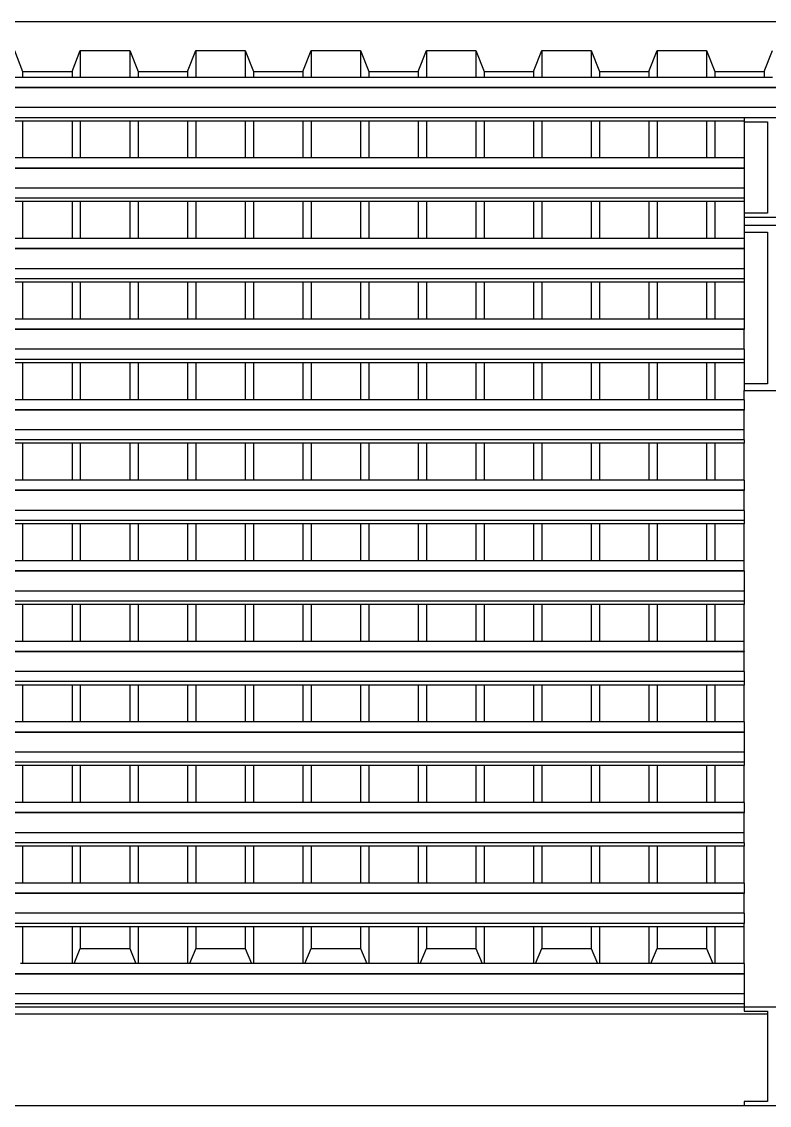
# Model space of a CAD drawing. Extents: x -34 to 34, y -12.8 to 11.9.
# Drawn here: x 12.688 to 14.518, y 9.27 to 11.923 of the extents above; entities that cross this region are included whole.
import ezdxf

# ---------------------------------------------------------------- set-up
doc = ezdxf.new("R2010")
doc.units = 0
doc.layers.get('0').update_dxf_attribs({"linetype": 'CONTINUOUS'})
doc.layers.add('SECTIONCUTEDGES', color=7, linetype='CONTINUOUS')

msp = doc.modelspace()

# ---------------------------------------------------------------- linework, layer by layer
for p, q in [((12.8313, 11.8521), (12.8313, 11.7867)), ((12.9524, 11.8521), (12.9524, 11.7867)), ((13.1138, 11.8521), (13.1138, 11.7867)), ((13.2348, 11.8521), (13.2348, 11.7867)), ((13.3962, 11.8521), (13.3962, 11.7867)), ((13.5172, 11.8521), (13.5172, 11.7867)), ((13.6786, 11.8521), (13.6786, 11.7867)), ((13.7996, 11.8521), (13.7996, 11.7867)), ((13.961, 11.8521), (13.961, 11.7867)), ((14.082, 11.8521), (14.082, 11.7867)), ((14.2434, 11.8521), (14.2434, 11.7867)), ((14.3644, 11.8521), (14.3644, 11.7867)), ((12.6901, 11.7867), (12.67, 11.7867)), ((12.6901, 11.8014), (12.6901, 11.7867)), ((12.8112, 11.7867), (12.6901, 11.7867)), ((12.8112, 11.8014), (12.8112, 11.7867)), ((12.8313, 11.7867), (12.8112, 11.7867)), ((12.9524, 11.7867), (12.8313, 11.7867)), ((12.9726, 11.7867), (12.9524, 11.7867)), ((12.9726, 11.8014), (12.9726, 11.7867)), ((13.0936, 11.7867), (12.9726, 11.7867)), ((13.0936, 11.8014), (13.0936, 11.7867)), ((13.1138, 11.7867), (13.0936, 11.7867)), ((13.2348, 11.7867), (13.1138, 11.7867)), ((13.255, 11.7867), (13.2348, 11.7867)), ((13.255, 11.8014), (13.255, 11.7867)), ((13.376, 11.7867), (13.255, 11.7867)), ((13.376, 11.8014), (13.376, 11.7867)), ((13.3962, 11.7867), (13.376, 11.7867)), ((13.5172, 11.7867), (13.3962, 11.7867)), ((13.5374, 11.7867), (13.5172, 11.7867)), ((13.5374, 11.8014), (13.5374, 11.7867)), ((13.6584, 11.7867), (13.5374, 11.7867)), ((13.6584, 11.8014), (13.6584, 11.7867)), ((13.6786, 11.7867), (13.6584, 11.7867)), ((13.7996, 11.7867), (13.6786, 11.7867)), ((13.8198, 11.7867), (13.7996, 11.7867)), ((13.8198, 11.8014), (13.8198, 11.7867)), ((13.9408, 11.7867), (13.8198, 11.7867)), ((13.9408, 11.8014), (13.9408, 11.7867)), ((13.961, 11.7867), (13.9408, 11.7867)), ((14.082, 11.7867), (13.961, 11.7867)), ((14.1022, 11.7867), (14.082, 11.7867)), ((14.1022, 11.8014), (14.1022, 11.7867)), ((14.2232, 11.7867), (14.1022, 11.7867)), ((14.2232, 11.8014), (14.2232, 11.7867)), ((14.2434, 11.7867), (14.2232, 11.7867)), ((14.3644, 11.7867), (14.2434, 11.7867)), ((14.3846, 11.7867), (14.3644, 11.7867)), ((14.3846, 11.8014), (14.3846, 11.7867)), ((14.5057, 11.7867), (14.3846, 11.7867)), ((14.5057, 11.8014), (14.5057, 11.7867)), ((14.5258, 11.7867), (14.5057, 11.7867)), ((21.0213, 11.762), (3.3268, 11.762)), ((21.0213, 11.7612), (3.3268, 11.7612)), ((21.0213, 11.7127), (3.3268, 11.7127)), ((18.2068, 11.688), (3.3268, 11.688)), ((12.6901, 11.6798), (12.67, 11.6798)), ((12.6901, 11.6798), (12.6901, 11.5894)), ((12.8112, 11.6798), (12.6901, 11.6798)), ((12.8112, 11.6798), (12.8112, 11.5894)), ((12.8313, 11.6798), (12.8112, 11.6798)), ((12.8313, 11.6798), (12.8313, 11.5894)), ((12.9524, 11.6798), (12.8313, 11.6798)), ((12.9524, 11.6798), (12.9524, 11.5894)), ((12.9726, 11.6798), (12.9524, 11.6798)), ((12.9726, 11.6798), (12.9726, 11.5894)), ((13.0936, 11.6798), (12.9726, 11.6798)), ((13.0936, 11.6798), (13.0936, 11.5894)), ((13.1138, 11.6798), (13.0936, 11.6798)), ((13.1138, 11.6798), (13.1138, 11.5894)), ((13.2348, 11.6798), (13.1138, 11.6798)), ((13.2348, 11.6798), (13.2348, 11.5894)), ((13.255, 11.6798), (13.2348, 11.6798)), ((13.255, 11.6798), (13.255, 11.5894)), ((13.376, 11.6798), (13.255, 11.6798)), ((13.376, 11.6798), (13.376, 11.5894)), ((13.3962, 11.6798), (13.376, 11.6798)), ((13.3962, 11.6798), (13.3962, 11.5894)), ((13.5172, 11.6798), (13.3962, 11.6798)), ((13.5172, 11.6798), (13.5172, 11.5894)), ((13.5374, 11.6798), (13.5172, 11.6798)), ((13.5374, 11.6798), (13.5374, 11.5894)), ((13.6584, 11.6798), (13.5374, 11.6798)), ((13.6584, 11.6798), (13.6584, 11.5894)), ((13.6786, 11.6798), (13.6584, 11.6798)), ((13.6786, 11.6798), (13.6786, 11.5894)), ((13.7996, 11.6798), (13.6786, 11.6798)), ((13.7996, 11.6798), (13.7996, 11.5894)), ((13.8198, 11.6798), (13.7996, 11.6798)), ((13.8198, 11.6798), (13.8198, 11.5894)), ((13.9408, 11.6798), (13.8198, 11.6798)), ((13.9408, 11.6798), (13.9408, 11.5894)), ((13.961, 11.6798), (13.9408, 11.6798)), ((13.961, 11.6798), (13.961, 11.5894)), ((14.082, 11.6798), (13.961, 11.6798)), ((14.082, 11.6798), (14.082, 11.5894)), ((14.1022, 11.6798), (14.082, 11.6798)), ((14.1022, 11.6798), (14.1022, 11.5894)), ((14.2232, 11.6798), (14.1022, 11.6798)), ((14.2232, 11.6798), (14.2232, 11.5894)), ((14.2434, 11.6798), (14.2232, 11.6798)), ((14.2434, 11.6798), (14.2434, 11.5894)), ((14.3644, 11.6798), (14.2434, 11.6798)), ((14.3644, 11.6798), (14.3644, 11.5894)), ((14.3846, 11.6798), (14.3644, 11.6798)), ((14.3846, 11.6798), (14.3846, 11.5894)), ((14.4568, 11.6798), (14.3846, 11.6798)), ((14.4568, 11.6776), (14.4568, 11.5894)), ((12.6901, 11.5894), (12.67, 11.5894)), ((12.8112, 11.5894), (12.6901, 11.5894)), ((12.8313, 11.5894), (12.8112, 11.5894)), ((12.9524, 11.5894), (12.8313, 11.5894)), ((12.9726, 11.5894), (12.9524, 11.5894)), ((13.0936, 11.5894), (12.9726, 11.5894)), ((13.1138, 11.5894), (13.0936, 11.5894)), ((13.2348, 11.5894), (13.1138, 11.5894)), ((13.255, 11.5894), (13.2348, 11.5894)), ((13.376, 11.5894), (13.255, 11.5894)), ((13.3962, 11.5894), (13.376, 11.5894)), ((13.5172, 11.5894), (13.3962, 11.5894)), ((13.5374, 11.5894), (13.5172, 11.5894)), ((13.6584, 11.5894), (13.5374, 11.5894)), ((13.6786, 11.5894), (13.6584, 11.5894)), ((13.7996, 11.5894), (13.6786, 11.5894)), ((13.8198, 11.5894), (13.7996, 11.5894)), ((13.9408, 11.5894), (13.8198, 11.5894)), ((13.961, 11.5894), (13.9408, 11.5894)), ((14.082, 11.5894), (13.961, 11.5894)), ((14.1022, 11.5894), (14.082, 11.5894)), ((14.2232, 11.5894), (14.1022, 11.5894)), ((14.2434, 11.5894), (14.2232, 11.5894)), ((14.3644, 11.5894), (14.2434, 11.5894)), ((14.3846, 11.5894), (14.3644, 11.5894)), ((14.4568, 11.5894), (14.3846, 11.5894)), ((14.4568, 11.5894), (14.4568, 11.5647)), ((14.4568, 11.5647), (10.8268, 11.5647)), ((14.4568, 11.5639), (10.8268, 11.5639)), ((14.4568, 11.5647), (14.4568, 11.5639)), ((14.4568, 11.5639), (14.4568, 11.5154)), ((14.4568, 11.5154), (10.8268, 11.5154)), ((14.4568, 11.5154), (14.4568, 11.4907)), ((14.4568, 11.4907), (10.8268, 11.4907)), ((14.4568, 11.4907), (14.4568, 11.4825)), ((12.6901, 11.4825), (12.67, 11.4825)), ((12.6901, 11.4825), (12.6901, 11.3921)), ((12.8112, 11.4825), (12.6901, 11.4825)), ((12.8112, 11.4825), (12.8112, 11.3921)), ((12.8313, 11.4825), (12.8112, 11.4825)), ((12.8313, 11.4825), (12.8313, 11.3921)), ((12.9524, 11.4825), (12.8313, 11.4825)), ((12.9524, 11.4825), (12.9524, 11.3921)), ((12.9726, 11.4825), (12.9524, 11.4825)), ((12.9726, 11.4825), (12.9726, 11.3921)), ((13.0936, 11.4825), (12.9726, 11.4825)), ((13.0936, 11.4825), (13.0936, 11.3921)), ((13.1138, 11.4825), (13.0936, 11.4825)), ((13.1138, 11.4825), (13.1138, 11.3921)), ((13.2348, 11.4825), (13.1138, 11.4825)), ((13.2348, 11.4825), (13.2348, 11.3921)), ((13.255, 11.4825), (13.2348, 11.4825)), ((13.255, 11.4825), (13.255, 11.3921)), ((13.376, 11.4825), (13.255, 11.4825)), ((13.376, 11.4825), (13.376, 11.3921)), ((13.3962, 11.4825), (13.376, 11.4825)), ((13.3962, 11.4825), (13.3962, 11.3921)), ((13.5172, 11.4825), (13.3962, 11.4825)), ((13.5172, 11.4825), (13.5172, 11.3921)), ((13.5374, 11.4825), (13.5172, 11.4825)), ((13.5374, 11.4825), (13.5374, 11.3921)), ((13.6584, 11.4825), (13.5374, 11.4825)), ((13.6584, 11.4825), (13.6584, 11.3921)), ((13.6786, 11.4825), (13.6584, 11.4825)), ((13.6786, 11.4825), (13.6786, 11.3921)), ((13.7996, 11.4825), (13.6786, 11.4825)), ((13.7996, 11.4825), (13.7996, 11.3921)), ((13.8198, 11.4825), (13.7996, 11.4825)), ((13.8198, 11.4825), (13.8198, 11.3921)), ((13.9408, 11.4825), (13.8198, 11.4825)), ((13.9408, 11.4825), (13.9408, 11.3921)), ((13.961, 11.4825), (13.9408, 11.4825)), ((13.961, 11.4825), (13.961, 11.3921)), ((14.082, 11.4825), (13.961, 11.4825)), ((14.082, 11.4825), (14.082, 11.3921)), ((14.1022, 11.4825), (14.082, 11.4825)), ((14.1022, 11.4825), (14.1022, 11.3921)), ((14.2232, 11.4825), (14.1022, 11.4825)), ((14.2232, 11.4825), (14.2232, 11.3921)), ((14.2434, 11.4825), (14.2232, 11.4825)), ((14.2434, 11.4825), (14.2434, 11.3921)), ((14.3644, 11.4825), (14.2434, 11.4825)), ((14.3644, 11.4825), (14.3644, 11.3921)), ((14.3846, 11.4825), (14.3644, 11.4825)), ((14.3846, 11.4825), (14.3846, 11.3921)), ((14.4568, 11.4825), (14.3846, 11.4825)), ((14.4568, 11.4825), (14.4568, 11.4542)), ((14.4568, 11.4442), (14.4568, 11.4238)), ((12.6901, 11.3921), (12.67, 11.3921)), ((12.8112, 11.3921), (12.6901, 11.3921)), ((12.8313, 11.3921), (12.8112, 11.3921)), ((12.9524, 11.3921), (12.8313, 11.3921)), ((12.9726, 11.3921), (12.9524, 11.3921)), ((13.0936, 11.3921), (12.9726, 11.3921)), ((13.1138, 11.3921), (13.0936, 11.3921)), ((13.2348, 11.3921), (13.1138, 11.3921)), ((13.255, 11.3921), (13.2348, 11.3921)), ((13.376, 11.3921), (13.255, 11.3921)), ((13.3962, 11.3921), (13.376, 11.3921)), ((13.5172, 11.3921), (13.3962, 11.3921)), ((13.5374, 11.3921), (13.5172, 11.3921)), ((13.6584, 11.3921), (13.5374, 11.3921)), ((13.6786, 11.3921), (13.6584, 11.3921)), ((13.7996, 11.3921), (13.6786, 11.3921)), ((13.8198, 11.3921), (13.7996, 11.3921)), ((13.9408, 11.3921), (13.8198, 11.3921)), ((13.961, 11.3921), (13.9408, 11.3921)), ((14.082, 11.3921), (13.961, 11.3921)), ((14.1022, 11.3921), (14.082, 11.3921)), ((14.2232, 11.3921), (14.1022, 11.3921)), ((14.2434, 11.3921), (14.2232, 11.3921)), ((14.3644, 11.3921), (14.2434, 11.3921)), ((14.3846, 11.3921), (14.3644, 11.3921)), ((14.4568, 11.3921), (14.3846, 11.3921)), ((14.4568, 11.4073), (14.4568, 11.3921)), ((14.4568, 11.3921), (14.4568, 11.3674)), ((14.4568, 11.3674), (10.8268, 11.3674)), ((14.4568, 11.3666), (10.8268, 11.3666)), ((14.4568, 11.3674), (14.4568, 11.3666)), ((14.4568, 11.3666), (14.4568, 11.3181)), ((14.4568, 11.3181), (10.8268, 11.3181)), ((14.4568, 11.3181), (14.4568, 11.2935)), ((14.4568, 11.2935), (10.8268, 11.2935)), ((12.6901, 11.2852), (12.67, 11.2852)), ((12.6901, 11.2852), (12.6901, 11.1948)), ((12.8112, 11.2852), (12.6901, 11.2852)), ((12.8112, 11.2852), (12.8112, 11.1948)), ((12.8313, 11.2852), (12.8112, 11.2852)), ((12.8313, 11.2852), (12.8313, 11.1948)), ((12.9524, 11.2852), (12.8313, 11.2852)), ((12.9524, 11.2852), (12.9524, 11.1948)), ((12.9726, 11.2852), (12.9524, 11.2852)), ((12.9726, 11.2852), (12.9726, 11.1948)), ((13.0936, 11.2852), (12.9726, 11.2852)), ((13.0936, 11.2852), (13.0936, 11.1948)), ((13.1138, 11.2852), (13.0936, 11.2852)), ((13.1138, 11.2852), (13.1138, 11.1948)), ((13.2348, 11.2852), (13.1138, 11.2852)), ((13.2348, 11.2852), (13.2348, 11.1948)), ((13.255, 11.2852), (13.2348, 11.2852)), ((13.255, 11.2852), (13.255, 11.1948)), ((13.376, 11.2852), (13.255, 11.2852)), ((13.376, 11.2852), (13.376, 11.1948)), ((13.3962, 11.2852), (13.376, 11.2852)), ((13.3962, 11.2852), (13.3962, 11.1948)), ((13.5172, 11.2852), (13.3962, 11.2852)), ((13.5172, 11.2852), (13.5172, 11.1948)), ((13.5374, 11.2852), (13.5172, 11.2852)), ((13.5374, 11.2852), (13.5374, 11.1948)), ((13.6584, 11.2852), (13.5374, 11.2852)), ((13.6584, 11.2852), (13.6584, 11.1948)), ((13.6786, 11.2852), (13.6584, 11.2852)), ((13.6786, 11.2852), (13.6786, 11.1948)), ((13.7996, 11.2852), (13.6786, 11.2852)), ((13.7996, 11.2852), (13.7996, 11.1948)), ((13.8198, 11.2852), (13.7996, 11.2852)), ((13.8198, 11.2852), (13.8198, 11.1948)), ((13.9408, 11.2852), (13.8198, 11.2852)), ((13.9408, 11.2852), (13.9408, 11.1948)), ((13.961, 11.2852), (13.9408, 11.2852)), ((13.961, 11.2852), (13.961, 11.1948)), ((14.082, 11.2852), (13.961, 11.2852)), ((14.082, 11.2852), (14.082, 11.1948)), ((14.1022, 11.2852), (14.082, 11.2852)), ((14.1022, 11.2852), (14.1022, 11.1948)), ((14.2232, 11.2852), (14.1022, 11.2852)), ((14.2232, 11.2852), (14.2232, 11.1948)), ((14.2434, 11.2852), (14.2232, 11.2852)), ((14.2434, 11.2852), (14.2434, 11.1948)), ((14.3644, 11.2852), (14.2434, 11.2852)), ((14.3644, 11.2852), (14.3644, 11.1948)), ((14.3846, 11.2852), (14.3644, 11.2852)), ((14.3846, 11.2852), (14.3846, 11.1948)), ((14.4568, 11.2852), (14.3846, 11.2852)), ((14.4568, 11.2935), (14.4568, 11.2852)), ((14.4568, 11.2852), (14.4568, 11.1948)), ((12.6901, 11.1948), (12.67, 11.1948)), ((12.8112, 11.1948), (12.6901, 11.1948)), ((12.8313, 11.1948), (12.8112, 11.1948)), ((12.9524, 11.1948), (12.8313, 11.1948)), ((12.9726, 11.1948), (12.9524, 11.1948)), ((13.0936, 11.1948), (12.9726, 11.1948)), ((13.1138, 11.1948), (13.0936, 11.1948)), ((13.2348, 11.1948), (13.1138, 11.1948)), ((13.255, 11.1948), (13.2348, 11.1948)), ((13.376, 11.1948), (13.255, 11.1948)), ((13.3962, 11.1948), (13.376, 11.1948)), ((13.5172, 11.1948), (13.3962, 11.1948)), ((13.5374, 11.1948), (13.5172, 11.1948)), ((13.6584, 11.1948), (13.5374, 11.1948)), ((13.6786, 11.1948), (13.6584, 11.1948)), ((13.7996, 11.1948), (13.6786, 11.1948)), ((13.8198, 11.1948), (13.7996, 11.1948)), ((13.9408, 11.1948), (13.8198, 11.1948)), ((13.961, 11.1948), (13.9408, 11.1948)), ((14.082, 11.1948), (13.961, 11.1948)), ((14.1022, 11.1948), (14.082, 11.1948)), ((14.2232, 11.1948), (14.1022, 11.1948)), ((14.2434, 11.1948), (14.2232, 11.1948)), ((14.3644, 11.1948), (14.2434, 11.1948)), ((14.3846, 11.1948), (14.3644, 11.1948)), ((14.4568, 11.1948), (14.3846, 11.1948)), ((14.4568, 11.1948), (14.4568, 11.1702)), ((14.4568, 11.1702), (10.8268, 11.1702)), ((14.4568, 11.1693), (10.8268, 11.1693)), ((14.4568, 11.1702), (14.4568, 11.1693)), ((14.4568, 11.1208), (14.4568, 11.1693)), ((14.4568, 11.1208), (10.8268, 11.1208)), ((14.4568, 11.1208), (14.4568, 11.0962)), ((14.4568, 11.0962), (10.8268, 11.0962)), ((14.4568, 11.0962), (14.4568, 11.088)), ((12.6901, 11.088), (12.67, 11.088)), ((12.6901, 11.088), (12.6901, 10.9975)), ((12.8112, 11.088), (12.6901, 11.088)), ((12.8112, 11.088), (12.8112, 10.9975)), ((12.8313, 11.088), (12.8112, 11.088)), ((12.8313, 11.088), (12.8313, 10.9975)), ((12.9524, 11.088), (12.8313, 11.088)), ((12.9524, 11.088), (12.9524, 10.9975)), ((12.9726, 11.088), (12.9524, 11.088)), ((12.9726, 11.088), (12.9726, 10.9975)), ((13.0936, 11.088), (12.9726, 11.088)), ((13.0936, 11.088), (13.0936, 10.9975)), ((13.1138, 11.088), (13.0936, 11.088)), ((13.1138, 11.088), (13.1138, 10.9975)), ((13.2348, 11.088), (13.1138, 11.088)), ((13.2348, 11.088), (13.2348, 10.9975)), ((13.255, 11.088), (13.2348, 11.088)), ((13.255, 11.088), (13.255, 10.9975)), ((13.376, 11.088), (13.255, 11.088)), ((13.376, 11.088), (13.376, 10.9975)), ((13.3962, 11.088), (13.376, 11.088)), ((13.3962, 11.088), (13.3962, 10.9975)), ((13.5172, 11.088), (13.3962, 11.088)), ((13.5172, 11.088), (13.5172, 10.9975)), ((13.5374, 11.088), (13.5172, 11.088)), ((13.5374, 11.088), (13.5374, 10.9975)), ((13.6584, 11.088), (13.5374, 11.088)), ((13.6584, 11.088), (13.6584, 10.9975)), ((13.6786, 11.088), (13.6584, 11.088)), ((13.6786, 11.088), (13.6786, 10.9975)), ((13.7996, 11.088), (13.6786, 11.088)), ((13.7996, 11.088), (13.7996, 10.9975)), ((13.8198, 11.088), (13.7996, 11.088)), ((13.8198, 11.088), (13.8198, 10.9975)), ((13.9408, 11.088), (13.8198, 11.088)), ((13.9408, 11.088), (13.9408, 10.9975)), ((13.961, 11.088), (13.9408, 11.088)), ((13.961, 11.088), (13.961, 10.9975)), ((14.082, 11.088), (13.961, 11.088)), ((14.082, 11.088), (14.082, 10.9975)), ((14.1022, 11.088), (14.082, 11.088)), ((14.1022, 11.088), (14.1022, 10.9975)), ((14.2232, 11.088), (14.1022, 11.088)), ((14.2232, 11.088), (14.2232, 10.9975)), ((14.2434, 11.088), (14.2232, 11.088)), ((14.2434, 11.088), (14.2434, 10.9975)), ((14.3644, 11.088), (14.2434, 11.088)), ((14.3644, 11.088), (14.3644, 10.9975)), ((14.3846, 11.088), (14.3644, 11.088)), ((14.3846, 11.088), (14.3846, 10.9975)), ((14.4568, 11.088), (14.3846, 11.088)), ((14.4568, 11.088), (14.4568, 11.0365)), ((14.4568, 10.9975), (14.4568, 11.02)), ((12.6901, 10.9975), (12.67, 10.9975)), ((12.8112, 10.9975), (12.6901, 10.9975)), ((12.8313, 10.9975), (12.8112, 10.9975)), ((12.9524, 10.9975), (12.8313, 10.9975)), ((12.9726, 10.9975), (12.9524, 10.9975)), ((13.0936, 10.9975), (12.9726, 10.9975)), ((13.1138, 10.9975), (13.0936, 10.9975)), ((13.2348, 10.9975), (13.1138, 10.9975)), ((13.255, 10.9975), (13.2348, 10.9975)), ((13.376, 10.9975), (13.255, 10.9975)), ((13.3962, 10.9975), (13.376, 10.9975)), ((13.5172, 10.9975), (13.3962, 10.9975)), ((13.5374, 10.9975), (13.5172, 10.9975)), ((13.6584, 10.9975), (13.5374, 10.9975)), ((13.6786, 10.9975), (13.6584, 10.9975)), ((13.7996, 10.9975), (13.6786, 10.9975)), ((13.8198, 10.9975), (13.7996, 10.9975)), ((13.9408, 10.9975), (13.8198, 10.9975)), ((13.961, 10.9975), (13.9408, 10.9975)), ((14.082, 10.9975), (13.961, 10.9975)), ((14.1022, 10.9975), (14.082, 10.9975)), ((14.2232, 10.9975), (14.1022, 10.9975)), ((14.2434, 10.9975), (14.2232, 10.9975)), ((14.3644, 10.9975), (14.2434, 10.9975)), ((14.3846, 10.9975), (14.3644, 10.9975)), ((14.4568, 10.9975), (14.3846, 10.9975)), ((14.4568, 10.9975), (14.4568, 10.9729)), ((14.4568, 10.9729), (10.8268, 10.9729)), ((14.4568, 10.9721), (10.8268, 10.9721)), ((14.4568, 10.9729), (14.4568, 10.9721)), ((14.4568, 10.9236), (14.4568, 10.9721)), ((14.4568, 10.9236), (10.8268, 10.9236)), ((14.4568, 10.8989), (14.4568, 10.9236)), ((14.4568, 10.8989), (10.8268, 10.8989)), ((12.6901, 10.8907), (12.67, 10.8907)), ((12.6901, 10.8907), (12.6901, 10.8003)), ((12.8112, 10.8907), (12.6901, 10.8907)), ((12.8112, 10.8907), (12.8112, 10.8003)), ((12.8313, 10.8907), (12.8112, 10.8907)), ((12.8313, 10.8907), (12.8313, 10.8003)), ((12.9524, 10.8907), (12.8313, 10.8907)), ((12.9524, 10.8907), (12.9524, 10.8003)), ((12.9726, 10.8907), (12.9524, 10.8907)), ((12.9726, 10.8907), (12.9726, 10.8003)), ((13.0936, 10.8907), (12.9726, 10.8907)), ((13.0936, 10.8907), (13.0936, 10.8003)), ((13.1138, 10.8907), (13.0936, 10.8907)), ((13.1138, 10.8907), (13.1138, 10.8003)), ((13.2348, 10.8907), (13.1138, 10.8907)), ((13.2348, 10.8907), (13.2348, 10.8003)), ((13.255, 10.8907), (13.2348, 10.8907)), ((13.255, 10.8907), (13.255, 10.8003)), ((13.376, 10.8907), (13.255, 10.8907)), ((13.376, 10.8907), (13.376, 10.8003)), ((13.3962, 10.8907), (13.376, 10.8907)), ((13.3962, 10.8907), (13.3962, 10.8003)), ((13.5172, 10.8907), (13.3962, 10.8907)), ((13.5172, 10.8907), (13.5172, 10.8003)), ((13.5374, 10.8907), (13.5172, 10.8907)), ((13.5374, 10.8907), (13.5374, 10.8003)), ((13.6584, 10.8907), (13.5374, 10.8907)), ((13.6584, 10.8907), (13.6584, 10.8003)), ((13.6786, 10.8907), (13.6584, 10.8907)), ((13.6786, 10.8907), (13.6786, 10.8003)), ((13.7996, 10.8907), (13.6786, 10.8907)), ((13.7996, 10.8907), (13.7996, 10.8003)), ((13.8198, 10.8907), (13.7996, 10.8907)), ((13.8198, 10.8907), (13.8198, 10.8003)), ((13.9408, 10.8907), (13.8198, 10.8907)), ((13.9408, 10.8907), (13.9408, 10.8003)), ((13.961, 10.8907), (13.9408, 10.8907)), ((13.961, 10.8907), (13.961, 10.8003)), ((14.082, 10.8907), (13.961, 10.8907)), ((14.082, 10.8907), (14.082, 10.8003)), ((14.1022, 10.8907), (14.082, 10.8907)), ((14.1022, 10.8907), (14.1022, 10.8003)), ((14.2232, 10.8907), (14.1022, 10.8907)), ((14.2232, 10.8907), (14.2232, 10.8003)), ((14.2434, 10.8907), (14.2232, 10.8907)), ((14.2434, 10.8907), (14.2434, 10.8003)), ((14.3644, 10.8907), (14.2434, 10.8907)), ((14.3644, 10.8907), (14.3644, 10.8003)), ((14.3846, 10.8907), (14.3644, 10.8907)), ((14.3846, 10.8907), (14.3846, 10.8003)), ((14.4568, 10.8907), (14.3846, 10.8907)), ((14.4568, 10.8989), (14.4568, 10.8907)), ((14.4568, 10.8003), (14.4568, 10.8907)), ((12.6901, 10.8003), (12.67, 10.8003)), ((12.8112, 10.8003), (12.6901, 10.8003)), ((12.8313, 10.8003), (12.8112, 10.8003)), ((12.9524, 10.8003), (12.8313, 10.8003)), ((12.9726, 10.8003), (12.9524, 10.8003)), ((13.0936, 10.8003), (12.9726, 10.8003)), ((13.1138, 10.8003), (13.0936, 10.8003)), ((13.2348, 10.8003), (13.1138, 10.8003)), ((13.255, 10.8003), (13.2348, 10.8003)), ((13.376, 10.8003), (13.255, 10.8003)), ((13.3962, 10.8003), (13.376, 10.8003)), ((13.5172, 10.8003), (13.3962, 10.8003)), ((13.5374, 10.8003), (13.5172, 10.8003)), ((13.6584, 10.8003), (13.5374, 10.8003)), ((13.6786, 10.8003), (13.6584, 10.8003)), ((13.7996, 10.8003), (13.6786, 10.8003)), ((13.8198, 10.8003), (13.7996, 10.8003)), ((13.9408, 10.8003), (13.8198, 10.8003)), ((13.961, 10.8003), (13.9408, 10.8003)), ((14.082, 10.8003), (13.961, 10.8003)), ((14.1022, 10.8003), (14.082, 10.8003)), ((14.2232, 10.8003), (14.1022, 10.8003)), ((14.2434, 10.8003), (14.2232, 10.8003)), ((14.3644, 10.8003), (14.2434, 10.8003)), ((14.3846, 10.8003), (14.3644, 10.8003)), ((14.4568, 10.8003), (14.3846, 10.8003)), ((14.4568, 10.8003), (14.4568, 10.7756)), ((14.4568, 10.7756), (10.8268, 10.7756)), ((14.4568, 10.7748), (10.8268, 10.7748)), ((14.4568, 10.7756), (14.4568, 10.7748)), ((14.4568, 10.7263), (14.4568, 10.7748)), ((14.4568, 10.7263), (10.8268, 10.7263)), ((14.4568, 10.7263), (14.4568, 10.7016)), ((14.4568, 10.7016), (10.8268, 10.7016)), ((12.6901, 10.6934), (12.67, 10.6934)), ((12.6901, 10.6934), (12.6901, 10.603)), ((12.8112, 10.6934), (12.6901, 10.6934)), ((12.8112, 10.6934), (12.8112, 10.603)), ((12.8313, 10.6934), (12.8112, 10.6934)), ((12.8313, 10.6934), (12.8313, 10.603)), ((12.9524, 10.6934), (12.8313, 10.6934)), ((12.9524, 10.6934), (12.9524, 10.603)), ((12.9726, 10.6934), (12.9524, 10.6934)), ((12.9726, 10.6934), (12.9726, 10.603)), ((13.0936, 10.6934), (12.9726, 10.6934)), ((13.0936, 10.6934), (13.0936, 10.603)), ((13.1138, 10.6934), (13.0936, 10.6934)), ((13.1138, 10.6934), (13.1138, 10.603)), ((13.2348, 10.6934), (13.1138, 10.6934)), ((13.2348, 10.6934), (13.2348, 10.603)), ((13.255, 10.6934), (13.2348, 10.6934)), ((13.255, 10.6934), (13.255, 10.603)), ((13.376, 10.6934), (13.255, 10.6934)), ((13.376, 10.6934), (13.376, 10.603)), ((13.3962, 10.6934), (13.376, 10.6934)), ((13.3962, 10.6934), (13.3962, 10.603)), ((13.5172, 10.6934), (13.3962, 10.6934)), ((13.5172, 10.6934), (13.5172, 10.603)), ((13.5374, 10.6934), (13.5172, 10.6934)), ((13.5374, 10.6934), (13.5374, 10.603)), ((13.6584, 10.6934), (13.5374, 10.6934)), ((13.6584, 10.6934), (13.6584, 10.603)), ((13.6786, 10.6934), (13.6584, 10.6934)), ((13.6786, 10.6934), (13.6786, 10.603)), ((13.7996, 10.6934), (13.6786, 10.6934)), ((13.7996, 10.6934), (13.7996, 10.603)), ((13.8198, 10.6934), (13.7996, 10.6934)), ((13.8198, 10.6934), (13.8198, 10.603)), ((13.9408, 10.6934), (13.8198, 10.6934)), ((13.9408, 10.6934), (13.9408, 10.603)), ((13.961, 10.6934), (13.9408, 10.6934)), ((13.961, 10.6934), (13.961, 10.603)), ((14.082, 10.6934), (13.961, 10.6934)), ((14.082, 10.6934), (14.082, 10.603)), ((14.1022, 10.6934), (14.082, 10.6934)), ((14.1022, 10.6934), (14.1022, 10.603)), ((14.2232, 10.6934), (14.1022, 10.6934)), ((14.2232, 10.6934), (14.2232, 10.603)), ((14.2434, 10.6934), (14.2232, 10.6934)), ((14.2434, 10.6934), (14.2434, 10.603)), ((14.3644, 10.6934), (14.2434, 10.6934)), ((14.3644, 10.6934), (14.3644, 10.603)), ((14.3846, 10.6934), (14.3644, 10.6934)), ((14.3846, 10.6934), (14.3846, 10.603)), ((14.4568, 10.6934), (14.3846, 10.6934)), ((14.4568, 10.7016), (14.4568, 10.6934)), ((14.4568, 10.603), (14.4568, 10.6934)), ((12.6901, 10.603), (12.67, 10.603)), ((12.8112, 10.603), (12.6901, 10.603)), ((12.8313, 10.603), (12.8112, 10.603)), ((12.9524, 10.603), (12.8313, 10.603)), ((12.9726, 10.603), (12.9524, 10.603)), ((13.0936, 10.603), (12.9726, 10.603)), ((13.1138, 10.603), (13.0936, 10.603)), ((13.2348, 10.603), (13.1138, 10.603)), ((13.255, 10.603), (13.2348, 10.603)), ((13.376, 10.603), (13.255, 10.603)), ((13.3962, 10.603), (13.376, 10.603)), ((13.5172, 10.603), (13.3962, 10.603)), ((13.5374, 10.603), (13.5172, 10.603)), ((13.6584, 10.603), (13.5374, 10.603)), ((13.6786, 10.603), (13.6584, 10.603)), ((13.7996, 10.603), (13.6786, 10.603)), ((13.8198, 10.603), (13.7996, 10.603)), ((13.9408, 10.603), (13.8198, 10.603)), ((13.961, 10.603), (13.9408, 10.603)), ((14.082, 10.603), (13.961, 10.603)), ((14.1022, 10.603), (14.082, 10.603)), ((14.2232, 10.603), (14.1022, 10.603)), ((14.2434, 10.603), (14.2232, 10.603)), ((14.3644, 10.603), (14.2434, 10.603)), ((14.3846, 10.603), (14.3644, 10.603)), ((14.4568, 10.603), (14.3846, 10.603)), ((14.4568, 10.5783), (14.4568, 10.603)), ((14.4568, 10.5783), (10.8268, 10.5783)), ((14.4568, 10.5775), (10.8268, 10.5775)), ((14.4568, 10.5783), (14.4568, 10.5775)), ((14.4568, 10.5775), (14.4568, 10.529)), ((14.4568, 10.529), (10.8268, 10.529)), ((14.4568, 10.529), (14.4568, 10.5043)), ((14.4568, 10.5043), (10.8268, 10.5043)), ((12.6901, 10.4961), (12.67, 10.4961)), ((12.6901, 10.4961), (12.6901, 10.4057)), ((12.8112, 10.4961), (12.6901, 10.4961)), ((12.8112, 10.4961), (12.8112, 10.4057)), ((12.8313, 10.4961), (12.8112, 10.4961)), ((12.8313, 10.4961), (12.8313, 10.4057)), ((12.9524, 10.4961), (12.8313, 10.4961)), ((12.9524, 10.4961), (12.9524, 10.4057)), ((12.9726, 10.4961), (12.9524, 10.4961)), ((12.9726, 10.4961), (12.9726, 10.4057)), ((13.0936, 10.4961), (12.9726, 10.4961)), ((13.0936, 10.4961), (13.0936, 10.4057)), ((13.1138, 10.4961), (13.0936, 10.4961)), ((13.1138, 10.4961), (13.1138, 10.4057)), ((13.2348, 10.4961), (13.1138, 10.4961)), ((13.2348, 10.4961), (13.2348, 10.4057)), ((13.255, 10.4961), (13.2348, 10.4961)), ((13.255, 10.4961), (13.255, 10.4057)), ((13.376, 10.4961), (13.255, 10.4961)), ((13.376, 10.4961), (13.376, 10.4057)), ((13.3962, 10.4961), (13.376, 10.4961)), ((13.3962, 10.4961), (13.3962, 10.4057)), ((13.5172, 10.4961), (13.3962, 10.4961)), ((13.5172, 10.4961), (13.5172, 10.4057)), ((13.5374, 10.4961), (13.5172, 10.4961)), ((13.5374, 10.4961), (13.5374, 10.4057)), ((13.6584, 10.4961), (13.5374, 10.4961)), ((13.6584, 10.4961), (13.6584, 10.4057)), ((13.6786, 10.4961), (13.6584, 10.4961)), ((13.6786, 10.4961), (13.6786, 10.4057)), ((13.7996, 10.4961), (13.6786, 10.4961)), ((13.7996, 10.4961), (13.7996, 10.4057)), ((13.8198, 10.4961), (13.7996, 10.4961)), ((13.8198, 10.4961), (13.8198, 10.4057)), ((13.9408, 10.4961), (13.8198, 10.4961)), ((13.9408, 10.4961), (13.9408, 10.4057)), ((13.961, 10.4961), (13.9408, 10.4961)), ((13.961, 10.4961), (13.961, 10.4057)), ((14.082, 10.4961), (13.961, 10.4961)), ((14.082, 10.4961), (14.082, 10.4057)), ((14.1022, 10.4961), (14.082, 10.4961)), ((14.1022, 10.4961), (14.1022, 10.4057)), ((14.2232, 10.4961), (14.1022, 10.4961)), ((14.2232, 10.4961), (14.2232, 10.4057)), ((14.2434, 10.4961), (14.2232, 10.4961)), ((14.2434, 10.4961), (14.2434, 10.4057)), ((14.3644, 10.4961), (14.2434, 10.4961)), ((14.3644, 10.4961), (14.3644, 10.4057)), ((14.3846, 10.4961), (14.3644, 10.4961)), ((14.3846, 10.4961), (14.3846, 10.4057)), ((14.4568, 10.4961), (14.3846, 10.4961)), ((14.4568, 10.5043), (14.4568, 10.4961)), ((14.4568, 10.4057), (14.4568, 10.4961)), ((12.6901, 10.4057), (12.67, 10.4057)), ((12.8112, 10.4057), (12.6901, 10.4057)), ((12.8313, 10.4057), (12.8112, 10.4057)), ((12.9524, 10.4057), (12.8313, 10.4057)), ((12.9726, 10.4057), (12.9524, 10.4057)), ((13.0936, 10.4057), (12.9726, 10.4057)), ((13.1138, 10.4057), (13.0936, 10.4057)), ((13.2348, 10.4057), (13.1138, 10.4057)), ((13.255, 10.4057), (13.2348, 10.4057)), ((13.376, 10.4057), (13.255, 10.4057)), ((13.3962, 10.4057), (13.376, 10.4057)), ((13.5172, 10.4057), (13.3962, 10.4057)), ((13.5374, 10.4057), (13.5172, 10.4057)), ((13.6584, 10.4057), (13.5374, 10.4057)), ((13.6786, 10.4057), (13.6584, 10.4057)), ((13.7996, 10.4057), (13.6786, 10.4057)), ((13.8198, 10.4057), (13.7996, 10.4057)), ((13.9408, 10.4057), (13.8198, 10.4057)), ((13.961, 10.4057), (13.9408, 10.4057)), ((14.082, 10.4057), (13.961, 10.4057)), ((14.1022, 10.4057), (14.082, 10.4057)), ((14.2232, 10.4057), (14.1022, 10.4057)), ((14.2434, 10.4057), (14.2232, 10.4057)), ((14.3644, 10.4057), (14.2434, 10.4057)), ((14.3846, 10.4057), (14.3644, 10.4057)), ((14.4568, 10.4057), (14.3846, 10.4057)), ((14.4568, 10.381), (14.4568, 10.4057)), ((14.4568, 10.381), (10.8268, 10.381)), ((14.4568, 10.3802), (10.8268, 10.3802)), ((14.4568, 10.381), (14.4568, 10.3802)), ((14.4568, 10.3317), (14.4568, 10.3802)), ((14.4568, 10.3317), (10.8268, 10.3317)), ((14.4568, 10.3317), (14.4568, 10.3071)), ((14.4568, 10.3071), (10.8268, 10.3071)), ((12.6901, 10.2988), (12.67, 10.2988)), ((12.6901, 10.2988), (12.6901, 10.2084)), ((12.8112, 10.2988), (12.6901, 10.2988)), ((12.8112, 10.2988), (12.8112, 10.2084)), ((12.8313, 10.2988), (12.8112, 10.2988)), ((12.8313, 10.2988), (12.8313, 10.2084)), ((12.9524, 10.2988), (12.8313, 10.2988)), ((12.9524, 10.2988), (12.9524, 10.2084)), ((12.9726, 10.2988), (12.9524, 10.2988)), ((12.9726, 10.2988), (12.9726, 10.2084)), ((13.0936, 10.2988), (12.9726, 10.2988)), ((13.0936, 10.2988), (13.0936, 10.2084)), ((13.1138, 10.2988), (13.0936, 10.2988)), ((13.1138, 10.2988), (13.1138, 10.2084)), ((13.2348, 10.2988), (13.1138, 10.2988)), ((13.2348, 10.2988), (13.2348, 10.2084)), ((13.255, 10.2988), (13.2348, 10.2988)), ((13.255, 10.2988), (13.255, 10.2084)), ((13.376, 10.2988), (13.255, 10.2988)), ((13.376, 10.2988), (13.376, 10.2084)), ((13.3962, 10.2988), (13.376, 10.2988)), ((13.3962, 10.2988), (13.3962, 10.2084)), ((13.5172, 10.2988), (13.3962, 10.2988)), ((13.5172, 10.2988), (13.5172, 10.2084)), ((13.5374, 10.2988), (13.5172, 10.2988)), ((13.5374, 10.2988), (13.5374, 10.2084)), ((13.6584, 10.2988), (13.5374, 10.2988)), ((13.6584, 10.2988), (13.6584, 10.2084)), ((13.6786, 10.2988), (13.6584, 10.2988)), ((13.6786, 10.2988), (13.6786, 10.2084)), ((13.7996, 10.2988), (13.6786, 10.2988)), ((13.7996, 10.2988), (13.7996, 10.2084)), ((13.8198, 10.2988), (13.7996, 10.2988)), ((13.8198, 10.2988), (13.8198, 10.2084)), ((13.9408, 10.2988), (13.8198, 10.2988)), ((13.9408, 10.2988), (13.9408, 10.2084)), ((13.961, 10.2988), (13.9408, 10.2988)), ((13.961, 10.2988), (13.961, 10.2084)), ((14.082, 10.2988), (13.961, 10.2988)), ((14.082, 10.2988), (14.082, 10.2084)), ((14.1022, 10.2988), (14.082, 10.2988)), ((14.1022, 10.2988), (14.1022, 10.2084)), ((14.2232, 10.2988), (14.1022, 10.2988)), ((14.2232, 10.2988), (14.2232, 10.2084)), ((14.2434, 10.2988), (14.2232, 10.2988)), ((14.2434, 10.2988), (14.2434, 10.2084)), ((14.3644, 10.2988), (14.2434, 10.2988)), ((14.3644, 10.2988), (14.3644, 10.2084)), ((14.3846, 10.2988), (14.3644, 10.2988)), ((14.3846, 10.2988), (14.3846, 10.2084)), ((14.4568, 10.2988), (14.3846, 10.2988)), ((14.4568, 10.3071), (14.4568, 10.2988)), ((14.4568, 10.2084), (14.4568, 10.2988)), ((12.6901, 10.2084), (12.67, 10.2084)), ((12.8112, 10.2084), (12.6901, 10.2084)), ((12.8313, 10.2084), (12.8112, 10.2084)), ((12.9524, 10.2084), (12.8313, 10.2084)), ((12.9726, 10.2084), (12.9524, 10.2084)), ((13.0936, 10.2084), (12.9726, 10.2084)), ((13.1138, 10.2084), (13.0936, 10.2084)), ((13.2348, 10.2084), (13.1138, 10.2084)), ((13.255, 10.2084), (13.2348, 10.2084)), ((13.376, 10.2084), (13.255, 10.2084)), ((13.3962, 10.2084), (13.376, 10.2084)), ((13.5172, 10.2084), (13.3962, 10.2084)), ((13.5374, 10.2084), (13.5172, 10.2084)), ((13.6584, 10.2084), (13.5374, 10.2084)), ((13.6786, 10.2084), (13.6584, 10.2084)), ((13.7996, 10.2084), (13.6786, 10.2084)), ((13.8198, 10.2084), (13.7996, 10.2084)), ((13.9408, 10.2084), (13.8198, 10.2084)), ((13.961, 10.2084), (13.9408, 10.2084)), ((14.082, 10.2084), (13.961, 10.2084)), ((14.1022, 10.2084), (14.082, 10.2084)), ((14.2232, 10.2084), (14.1022, 10.2084)), ((14.2434, 10.2084), (14.2232, 10.2084)), ((14.3644, 10.2084), (14.2434, 10.2084)), ((14.3846, 10.2084), (14.3644, 10.2084)), ((14.4568, 10.2084), (14.3846, 10.2084)), ((14.4568, 10.2084), (14.4568, 10.1838)), ((14.4568, 10.1838), (10.8268, 10.1838)), ((14.4568, 10.1829), (10.8268, 10.1829)), ((14.4568, 10.1838), (14.4568, 10.1829)), ((14.4568, 10.1829), (14.4568, 10.1344)), ((14.4568, 10.1344), (10.8268, 10.1344)), ((14.4568, 10.1098), (10.8268, 10.1098)), ((14.4568, 10.1344), (14.4568, 10.1098)), ((14.4568, 10.1098), (14.4568, 10.1016)), ((12.6901, 10.1016), (12.67, 10.1016)), ((12.6901, 10.1016), (12.6901, 10.0112)), ((12.8112, 10.1016), (12.6901, 10.1016)), ((12.8112, 10.1016), (12.8112, 10.0112)), ((12.8313, 10.1016), (12.8112, 10.1016)), ((12.8313, 10.1016), (12.8313, 10.0112)), ((12.9524, 10.1016), (12.8313, 10.1016)), ((12.9524, 10.1016), (12.9524, 10.0112)), ((12.9726, 10.1016), (12.9524, 10.1016)), ((12.9726, 10.1016), (12.9726, 10.0112)), ((13.0936, 10.1016), (12.9726, 10.1016)), ((13.0936, 10.1016), (13.0936, 10.0112)), ((13.1138, 10.1016), (13.0936, 10.1016)), ((13.1138, 10.1016), (13.1138, 10.0112)), ((13.2348, 10.1016), (13.1138, 10.1016)), ((13.2348, 10.1016), (13.2348, 10.0112)), ((13.255, 10.1016), (13.2348, 10.1016)), ((13.255, 10.1016), (13.255, 10.0112)), ((13.376, 10.1016), (13.255, 10.1016)), ((13.376, 10.1016), (13.376, 10.0112)), ((13.3962, 10.1016), (13.376, 10.1016)), ((13.3962, 10.1016), (13.3962, 10.0112)), ((13.5172, 10.1016), (13.3962, 10.1016)), ((13.5172, 10.1016), (13.5172, 10.0112)), ((13.5374, 10.1016), (13.5172, 10.1016)), ((13.5374, 10.1016), (13.5374, 10.0112)), ((13.6584, 10.1016), (13.5374, 10.1016)), ((13.6584, 10.1016), (13.6584, 10.0112)), ((13.6786, 10.1016), (13.6584, 10.1016)), ((13.6786, 10.1016), (13.6786, 10.0112)), ((13.7996, 10.1016), (13.6786, 10.1016)), ((13.7996, 10.1016), (13.7996, 10.0112)), ((13.8198, 10.1016), (13.7996, 10.1016)), ((13.8198, 10.1016), (13.8198, 10.0112)), ((13.9408, 10.1016), (13.8198, 10.1016)), ((13.9408, 10.1016), (13.9408, 10.0112)), ((13.961, 10.1016), (13.9408, 10.1016)), ((13.961, 10.1016), (13.961, 10.0112)), ((14.082, 10.1016), (13.961, 10.1016)), ((14.082, 10.1016), (14.082, 10.0112)), ((14.1022, 10.1016), (14.082, 10.1016)), ((14.1022, 10.1016), (14.1022, 10.0112)), ((14.2232, 10.1016), (14.1022, 10.1016)), ((14.2232, 10.1016), (14.2232, 10.0112)), ((14.2434, 10.1016), (14.2232, 10.1016)), ((14.2434, 10.1016), (14.2434, 10.0112)), ((14.3644, 10.1016), (14.2434, 10.1016)), ((14.3644, 10.1016), (14.3644, 10.0112)), ((14.3846, 10.1016), (14.3644, 10.1016)), ((14.3846, 10.1016), (14.3846, 10.0112)), ((14.4568, 10.1016), (14.3846, 10.1016)), ((14.4568, 10.0112), (14.4568, 10.1016)), ((12.6901, 10.0112), (12.67, 10.0112)), ((12.8112, 10.0112), (12.6901, 10.0112)), ((12.8313, 10.0112), (12.8112, 10.0112)), ((12.9524, 10.0112), (12.8313, 10.0112)), ((12.9726, 10.0112), (12.9524, 10.0112)), ((13.0936, 10.0112), (12.9726, 10.0112)), ((13.1138, 10.0112), (13.0936, 10.0112)), ((13.2348, 10.0112), (13.1138, 10.0112)), ((13.255, 10.0112), (13.2348, 10.0112)), ((13.376, 10.0112), (13.255, 10.0112)), ((13.3962, 10.0112), (13.376, 10.0112)), ((13.5172, 10.0112), (13.3962, 10.0112)), ((13.5374, 10.0112), (13.5172, 10.0112)), ((13.6584, 10.0112), (13.5374, 10.0112)), ((13.6786, 10.0112), (13.6584, 10.0112)), ((13.7996, 10.0112), (13.6786, 10.0112)), ((13.8198, 10.0112), (13.7996, 10.0112)), ((13.9408, 10.0112), (13.8198, 10.0112)), ((13.961, 10.0112), (13.9408, 10.0112)), ((14.082, 10.0112), (13.961, 10.0112)), ((14.1022, 10.0112), (14.082, 10.0112)), ((14.2232, 10.0112), (14.1022, 10.0112)), ((14.2434, 10.0112), (14.2232, 10.0112)), ((14.3644, 10.0112), (14.2434, 10.0112)), ((14.3846, 10.0112), (14.3644, 10.0112)), ((14.4568, 10.0112), (14.3846, 10.0112)), ((14.4568, 10.0112), (14.4568, 9.9865)), ((14.4568, 9.9865), (10.8268, 9.9865)), ((14.4568, 9.9857), (10.8268, 9.9857)), ((14.4568, 9.9865), (14.4568, 9.9857)), ((14.4568, 9.9372), (14.4568, 9.9857)), ((14.4568, 9.9372), (10.8268, 9.9372)), ((14.4568, 9.9125), (14.4568, 9.9372)), ((14.4568, 9.9125), (10.8268, 9.9125)), ((12.6901, 9.9043), (12.67, 9.9043)), ((12.6901, 9.9043), (12.6901, 9.8139)), ((12.8112, 9.9043), (12.6901, 9.9043)), ((12.8112, 9.9043), (12.8112, 9.8139)), ((12.8313, 9.9043), (12.8112, 9.9043)), ((12.8313, 9.9043), (12.8313, 9.8139)), ((12.9524, 9.9043), (12.8313, 9.9043)), ((12.9524, 9.9043), (12.9524, 9.8139)), ((12.9726, 9.9043), (12.9524, 9.9043)), ((12.9726, 9.9043), (12.9726, 9.8139)), ((13.0936, 9.9043), (12.9726, 9.9043)), ((13.0936, 9.9043), (13.0936, 9.8139)), ((13.1138, 9.9043), (13.0936, 9.9043)), ((13.1138, 9.9043), (13.1138, 9.8139)), ((13.2348, 9.9043), (13.1138, 9.9043)), ((13.2348, 9.9043), (13.2348, 9.8139)), ((13.255, 9.9043), (13.2348, 9.9043)), ((13.255, 9.9043), (13.255, 9.8139)), ((13.376, 9.9043), (13.255, 9.9043)), ((13.376, 9.9043), (13.376, 9.8139)), ((13.3962, 9.9043), (13.376, 9.9043)), ((13.3962, 9.9043), (13.3962, 9.8139)), ((13.5172, 9.9043), (13.3962, 9.9043)), ((13.5172, 9.9043), (13.5172, 9.8139)), ((13.5374, 9.9043), (13.5172, 9.9043)), ((13.5374, 9.9043), (13.5374, 9.8139)), ((13.6584, 9.9043), (13.5374, 9.9043)), ((13.6584, 9.9043), (13.6584, 9.8139)), ((13.6786, 9.9043), (13.6584, 9.9043)), ((13.6786, 9.9043), (13.6786, 9.8139)), ((13.7996, 9.9043), (13.6786, 9.9043)), ((13.7996, 9.9043), (13.7996, 9.8139)), ((13.8198, 9.9043), (13.7996, 9.9043)), ((13.8198, 9.9043), (13.8198, 9.8139)), ((13.9408, 9.9043), (13.8198, 9.9043)), ((13.9408, 9.9043), (13.9408, 9.8139)), ((13.961, 9.9043), (13.9408, 9.9043)), ((13.961, 9.9043), (13.961, 9.8139)), ((14.082, 9.9043), (13.961, 9.9043)), ((14.082, 9.9043), (14.082, 9.8139)), ((14.1022, 9.9043), (14.082, 9.9043)), ((14.1022, 9.9043), (14.1022, 9.8139)), ((14.2232, 9.9043), (14.1022, 9.9043)), ((14.2232, 9.9043), (14.2232, 9.8139)), ((14.2434, 9.9043), (14.2232, 9.9043)), ((14.2434, 9.9043), (14.2434, 9.8139)), ((14.3644, 9.9043), (14.2434, 9.9043)), ((14.3644, 9.9043), (14.3644, 9.8139)), ((14.3846, 9.9043), (14.3644, 9.9043)), ((14.3846, 9.9043), (14.3846, 9.8139)), ((14.4568, 9.9043), (14.3846, 9.9043)), ((14.4568, 9.9125), (14.4568, 9.9043)), ((14.4568, 9.8139), (14.4568, 9.9043)), ((12.6901, 9.8139), (12.67, 9.8139)), ((12.8112, 9.8139), (12.6901, 9.8139)), ((12.8313, 9.8139), (12.8112, 9.8139)), ((12.9524, 9.8139), (12.8313, 9.8139)), ((12.9726, 9.8139), (12.9524, 9.8139)), ((13.0936, 9.8139), (12.9726, 9.8139)), ((13.1138, 9.8139), (13.0936, 9.8139)), ((13.2348, 9.8139), (13.1138, 9.8139)), ((13.255, 9.8139), (13.2348, 9.8139)), ((13.376, 9.8139), (13.255, 9.8139)), ((13.3962, 9.8139), (13.376, 9.8139)), ((13.5172, 9.8139), (13.3962, 9.8139)), ((13.5374, 9.8139), (13.5172, 9.8139)), ((13.6584, 9.8139), (13.5374, 9.8139)), ((13.6786, 9.8139), (13.6584, 9.8139)), ((13.7996, 9.8139), (13.6786, 9.8139)), ((13.8198, 9.8139), (13.7996, 9.8139)), ((13.9408, 9.8139), (13.8198, 9.8139)), ((13.961, 9.8139), (13.9408, 9.8139)), ((14.082, 9.8139), (13.961, 9.8139)), ((14.1022, 9.8139), (14.082, 9.8139)), ((14.2232, 9.8139), (14.1022, 9.8139)), ((14.2434, 9.8139), (14.2232, 9.8139)), ((14.3644, 9.8139), (14.2434, 9.8139)), ((14.3846, 9.8139), (14.3644, 9.8139)), ((14.4568, 9.8139), (14.3846, 9.8139)), ((14.4568, 9.8139), (14.4568, 9.7892)), ((14.4568, 9.7892), (10.8268, 9.7892)), ((14.4568, 9.7884), (10.8268, 9.7884)), ((14.4568, 9.7892), (14.4568, 9.7884)), ((14.4568, 9.7399), (14.4568, 9.7884)), ((14.4568, 9.7399), (10.8268, 9.7399)), ((14.4568, 9.7399), (14.4568, 9.7152)), ((14.4568, 9.7152), (10.8268, 9.7152)), ((14.4568, 9.707), (14.4568, 9.7152)), ((12.6901, 9.707), (12.67, 9.707)), ((12.6901, 9.707), (12.6901, 9.6166)), ((12.8112, 9.707), (12.6901, 9.707)), ((12.8112, 9.707), (12.8112, 9.6166)), ((12.8313, 9.707), (12.8112, 9.707)), ((12.8313, 9.707), (12.8313, 9.6539)), ((12.9524, 9.707), (12.8313, 9.707)), ((12.9524, 9.707), (12.9524, 9.6539)), ((12.9726, 9.707), (12.9524, 9.707)), ((12.9726, 9.707), (12.9726, 9.6166)), ((13.0936, 9.707), (12.9726, 9.707)), ((13.0936, 9.707), (13.0936, 9.6166)), ((13.1138, 9.707), (13.0936, 9.707)), ((13.1138, 9.707), (13.1138, 9.6539)), ((13.2348, 9.707), (13.1138, 9.707)), ((13.2348, 9.707), (13.2348, 9.6539)), ((13.255, 9.707), (13.2348, 9.707)), ((13.255, 9.707), (13.255, 9.6166)), ((13.376, 9.707), (13.255, 9.707)), ((13.376, 9.707), (13.376, 9.6166)), ((13.3962, 9.707), (13.376, 9.707)), ((13.3962, 9.707), (13.3962, 9.6539)), ((13.5172, 9.707), (13.3962, 9.707)), ((13.5172, 9.707), (13.5172, 9.6539)), ((13.5374, 9.707), (13.5172, 9.707)), ((13.5374, 9.707), (13.5374, 9.6166)), ((13.6584, 9.707), (13.5374, 9.707)), ((13.6584, 9.707), (13.6584, 9.6166)), ((13.6786, 9.707), (13.6584, 9.707)), ((13.6786, 9.707), (13.6786, 9.6539)), ((13.7996, 9.707), (13.6786, 9.707)), ((13.7996, 9.707), (13.7996, 9.6539)), ((13.8198, 9.707), (13.7996, 9.707)), ((13.8198, 9.707), (13.8198, 9.6166)), ((13.9408, 9.707), (13.8198, 9.707)), ((13.9408, 9.707), (13.9408, 9.6166)), ((13.961, 9.707), (13.9408, 9.707)), ((13.961, 9.707), (13.961, 9.6539)), ((14.082, 9.707), (13.961, 9.707)), ((14.082, 9.707), (14.082, 9.6539)), ((14.1022, 9.707), (14.082, 9.707)), ((14.1022, 9.707), (14.1022, 9.6166)), ((14.2232, 9.707), (14.1022, 9.707)), ((14.2232, 9.707), (14.2232, 9.6166)), ((14.2434, 9.707), (14.2232, 9.707)), ((14.2434, 9.707), (14.2434, 9.6539)), ((14.3644, 9.707), (14.2434, 9.707)), ((14.3644, 9.707), (14.3644, 9.6539)), ((14.3846, 9.707), (14.3644, 9.707)), ((14.3846, 9.707), (14.3846, 9.6166)), ((14.4568, 9.707), (14.3846, 9.707)), ((14.4568, 9.6166), (14.4568, 9.707)), ((12.8161, 9.6166), (12.8313, 9.6539)), ((12.8313, 9.6539), (12.9524, 9.6539)), ((12.9524, 9.6539), (12.9676, 9.6166)), ((13.1138, 9.6539), (13.0985, 9.6166)), ((13.1138, 9.6539), (13.2348, 9.6539)), ((13.2348, 9.6539), (13.25, 9.6166)), ((13.3809, 9.6166), (13.3962, 9.6539)), ((13.3962, 9.6539), (13.5172, 9.6539)), ((13.5172, 9.6539), (13.5325, 9.6166)), ((13.6633, 9.6166), (13.6786, 9.6539)), ((13.6786, 9.6539), (13.7996, 9.6539)), ((13.7996, 9.6539), (13.8149, 9.6166)), ((13.9457, 9.6166), (13.961, 9.6539)), ((13.961, 9.6539), (14.082, 9.6539)), ((14.082, 9.6539), (14.0973, 9.6166)), ((14.2282, 9.6166), (14.2434, 9.6539)), ((14.2434, 9.6539), (14.3644, 9.6539)), ((14.3644, 9.6539), (14.3797, 9.6166)), ((12.6901, 9.6166), (12.6852, 9.6166)), ((12.8112, 9.6166), (12.6901, 9.6166)), ((12.8161, 9.6166), (12.8112, 9.6166)), ((12.9676, 9.6166), (12.8161, 9.6166)), ((12.9726, 9.6166), (12.9676, 9.6166)), ((13.0936, 9.6166), (12.9726, 9.6166)), ((13.0985, 9.6166), (13.0936, 9.6166)), ((13.25, 9.6166), (13.0985, 9.6166)), ((13.255, 9.6166), (13.25, 9.6166)), ((13.376, 9.6166), (13.255, 9.6166)), ((13.3809, 9.6166), (13.376, 9.6166)), ((13.5325, 9.6166), (13.3809, 9.6166)), ((13.5374, 9.6166), (13.5325, 9.6166)), ((13.6584, 9.6166), (13.5374, 9.6166)), ((13.6633, 9.6166), (13.6584, 9.6166)), ((13.8149, 9.6166), (13.6633, 9.6166)), ((13.8198, 9.6166), (13.8149, 9.6166)), ((13.9408, 9.6166), (13.8198, 9.6166)), ((13.9457, 9.6166), (13.9408, 9.6166)), ((14.0973, 9.6166), (13.9457, 9.6166)), ((14.1022, 9.6166), (14.0973, 9.6166)), ((14.2232, 9.6166), (14.1022, 9.6166)), ((14.2282, 9.6166), (14.2232, 9.6166)), ((14.3797, 9.6166), (14.2282, 9.6166)), ((14.3846, 9.6166), (14.3797, 9.6166)), ((14.4568, 9.6166), (14.3846, 9.6166)), ((14.4568, 9.6166), (14.4568, 9.5919)), ((14.4568, 9.5919), (10.8268, 9.5919)), ((14.4568, 9.5911), (10.8268, 9.5911)), ((14.4568, 9.5919), (14.4568, 9.5911)), ((14.4568, 9.5911), (14.4568, 9.5426)), ((14.4568, 9.5426), (10.8268, 9.5426)), ((14.4568, 9.5426), (14.4568, 9.518)), ((14.4568, 9.518), (10.8268, 9.518)), ((14.4568, 9.5097), (10.8268, 9.5097)), ((14.4568, 9.518), (14.4568, 9.5097)), ((10.7699, 9.4937), (14.5137, 9.4937)), ((10.8268, 9.2697), (14.4568, 9.2697))]:
    msp.add_line(p, q)
at = {"layer": 'SECTIONCUTEDGES'}
for p, q in [((15.6353, 11.923), (12.5288, 11.923)), ((12.67, 11.8521), (12.6901, 11.8014)), ((12.8112, 11.8014), (12.8313, 11.8521)), ((12.8313, 11.8521), (12.9524, 11.8521)), ((12.9524, 11.8521), (12.9726, 11.8014)), ((13.0936, 11.8014), (13.1138, 11.8521)), ((13.1138, 11.8521), (13.2348, 11.8521)), ((13.2348, 11.8521), (13.255, 11.8014)), ((13.376, 11.8014), (13.3962, 11.8521)), ((13.3962, 11.8521), (13.5172, 11.8521)), ((13.5172, 11.8521), (13.5374, 11.8014)), ((13.6584, 11.8014), (13.6786, 11.8521)), ((13.6786, 11.8521), (13.7996, 11.8521)), ((13.7996, 11.8521), (13.8198, 11.8014)), ((13.9408, 11.8014), (13.961, 11.8521)), ((13.961, 11.8521), (14.082, 11.8521)), ((14.082, 11.8521), (14.1022, 11.8014)), ((14.2232, 11.8014), (14.2434, 11.8521)), ((14.2434, 11.8521), (14.3644, 11.8521)), ((14.3644, 11.8521), (14.3846, 11.8014)), ((14.5057, 11.8014), (14.5258, 11.8521)), ((12.6901, 11.8014), (12.8112, 11.8014)), ((12.9726, 11.8014), (13.0936, 11.8014)), ((13.255, 11.8014), (13.376, 11.8014)), ((13.5374, 11.8014), (13.6584, 11.8014)), ((13.8198, 11.8014), (13.9408, 11.8014)), ((14.1022, 11.8014), (14.2232, 11.8014)), ((14.3846, 11.8014), (14.5057, 11.8014)), ((14.5768, 11.6875), (14.4568, 11.6875)), ((14.4568, 11.6875), (14.4568, 11.6798)), ((14.4568, 11.6798), (14.4568, 11.6776)), ((14.4568, 11.6776), (14.5137, 11.6776)), ((14.5137, 11.6776), (14.5137, 11.4542)), ((14.5137, 11.4542), (14.4568, 11.4542)), ((14.4568, 11.4542), (14.4568, 11.4442)), ((14.4568, 11.4442), (14.5768, 11.4442)), ((14.4568, 11.4238), (14.4568, 11.4073)), ((14.5768, 11.4238), (14.4568, 11.4238)), ((14.4568, 11.4073), (14.5137, 11.4073)), ((14.5137, 11.4073), (14.5137, 11.0365)), ((14.5137, 11.0365), (14.4568, 11.0365)), ((14.4568, 11.0365), (14.4568, 11.02)), ((14.4568, 11.02), (14.5768, 11.02)), ((14.4568, 9.5097), (14.4568, 9.4999)), ((14.5768, 9.5097), (14.4568, 9.5097)), ((14.4568, 9.4999), (14.5137, 9.4999)), ((14.5137, 9.4999), (14.5137, 9.4937)), ((14.5137, 9.4937), (14.5137, 9.2795)), ((14.5137, 9.2795), (14.4568, 9.2795)), ((14.4568, 9.2795), (14.4568, 9.2697)), ((14.4568, 9.2697), (14.5768, 9.2697))]:
    msp.add_line(p, q, dxfattribs=at)

doc.saveas('drawing.dxf')
